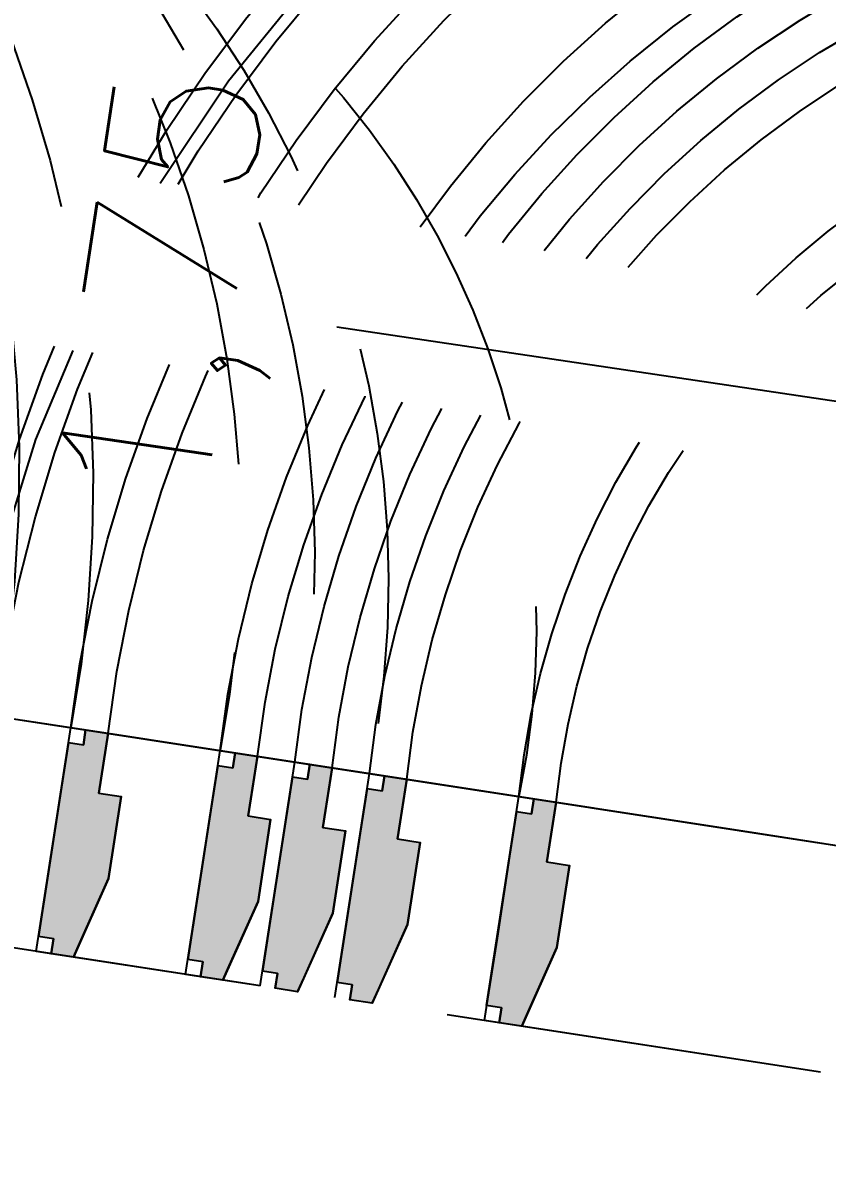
# Model space of a CAD drawing. Header units: millimetres. Extents: x 338 to 506, y 179 to 335.
# Drawn here: x 410.855 to 411.387, y 274.42 to 275.172 of the extents above; entities that cross this region are included whole.
import ezdxf

# ---------------------------------------------------------------- set-up
doc = ezdxf.new("R2010")
doc.units = ezdxf.units.MM
doc.linetypes.add('HIDDEN', pattern=[0.375, 0.25, -0.125])
for name, color, linetype in [('A-DOOR', 3, 'Continuous'), ('MUROS', 32, 'Continuous'), ('SEÑALIZACIÓN', 41, 'Continuous')]:
    doc.layers.add(name, color=color, linetype=linetype)
doc.styles.add('NOTAS', font='simplex.shx')
doc.styles.get("Standard").update_dxf_attribs({"font": 'ARIALUNI.ttf'})
doc.dimstyles.new('ROMANS', dxfattribs={"dimtxt": 0.1, "dimasz": 0.05, "dimexe": 0.04, "dimexo": 0.5, "dimgap": 0.05, "dimtad": 1, "dimtih": 1, "dimtoh": 1, "dimdec": 4, "dimzin": 5, "dimdsep": 46, "dimtxsty": 'Standard', "dimsah": 1, "dimcen": 0.05, "dimse1": 1, "dimse2": 1, "dimclrd": 7, "dimclre": 7, "dimclrt": 7, "dimadec": 0, "dimazin": 0, "dimtfac": 1, "dimtdec": 4, "dimtix": 1, "dimtmove": 2, "dimatfit": 3, "dimfxl": 1, "dimtolj": 1, "dimarcsym": 0})

# ---------------------------------------------------------------- blocks, each defined once
blk = doc.blocks.new('*U1258')
at = {"color": 7, "linetype": 'Continuous'}
for p, q in [((0.575, -0.01), (0.575, 0)), ((0.59, 0), (0.59, -0.01)), ((0.575, -0.04), (0.575, -0.01)), ((0.6, -0.01), (0.6, -0.04)), ((0.56, -0.095), (0.56, -0.04)), ((0.6, -0.04), (0.6, -0.095)), ((0.57227, -0.14), (0.56, -0.095)), ((0.6, -0.095), (0.6, -0.14)), ((0.575, -0.15), (0.57227, -0.14)), ((0.59, -0.14), (0.59, -0.15))]:
    blk.add_line(p, q, dxfattribs=at)
at = {"color": 7, "linetype": 'Continuous', "extrusion": (0, 0, -1)}
for points in [[(-0.575, 0), (-0.59, -0.01), (-0.575, -0.01)], [(-0.575, 0), (-0.59, 0), (-0.59, -0.01)], [(-0.575, -0.01), (-0.6, -0.04), (-0.575, -0.04)], [(-0.575, -0.01), (-0.6, -0.01), (-0.6, -0.04)], [(-0.56, -0.04), (-0.6, -0.095), (-0.56, -0.095)], [(-0.56, -0.04), (-0.6, -0.04), (-0.6, -0.095)], [(-0.56, -0.095), (-0.6, -0.14), (-0.57227, -0.14)], [(-0.56, -0.095), (-0.6, -0.095), (-0.6, -0.14)], [(-0.57227, -0.14), (-0.59, -0.15), (-0.575, -0.15)], [(-0.57227, -0.14), (-0.59, -0.14), (-0.59, -0.15)]]:
    blk.add_solid(points, dxfattribs=at)
blk = doc.blocks.new('*U1262')
at = {"color": 7, "linetype": 'Continuous'}
for p, q in [((0.675, -0.01), (0.675, 0)), ((0.69, 0), (0.69, -0.01)), ((0.675, -0.04), (0.675, -0.01)), ((0.7, -0.01), (0.7, -0.04)), ((0.66, -0.095), (0.66, -0.04)), ((0.7, -0.04), (0.7, -0.095)), ((0.67227, -0.14), (0.66, -0.095)), ((0.7, -0.095), (0.7, -0.14)), ((0.675, -0.15), (0.67227, -0.14)), ((0.69, -0.14), (0.69, -0.15))]:
    blk.add_line(p, q, dxfattribs=at)
at = {"color": 7, "linetype": 'Continuous', "extrusion": (0, 0, -1)}
for points in [[(-0.675, 0), (-0.69, -0.01), (-0.675, -0.01)], [(-0.675, 0), (-0.69, 0), (-0.69, -0.01)], [(-0.675, -0.01), (-0.7, -0.04), (-0.675, -0.04)], [(-0.675, -0.01), (-0.7, -0.01), (-0.7, -0.04)], [(-0.66, -0.04), (-0.7, -0.095), (-0.66, -0.095)], [(-0.66, -0.04), (-0.7, -0.04), (-0.7, -0.095)], [(-0.66, -0.095), (-0.7, -0.14), (-0.67227, -0.14)], [(-0.66, -0.095), (-0.7, -0.095), (-0.7, -0.14)], [(-0.67227, -0.14), (-0.69, -0.15), (-0.675, -0.15)], [(-0.67227, -0.14), (-0.69, -0.14), (-0.69, -0.15)]]:
    blk.add_solid(points, dxfattribs=at)
blk = doc.blocks.new('*U1264')
at = {"color": 7, "linetype": 'Continuous'}
for p, q in [((0.775, -0.01), (0.775, 0)), ((0.79, 0), (0.79, -0.01)), ((0.775, -0.04), (0.775, -0.01)), ((0.8, -0.01), (0.8, -0.04)), ((0.76, -0.095), (0.76, -0.04)), ((0.8, -0.04), (0.8, -0.095)), ((0.77227, -0.14), (0.76, -0.095)), ((0.8, -0.095), (0.8, -0.14)), ((0.775, -0.15), (0.77227, -0.14)), ((0.79, -0.14), (0.79, -0.15))]:
    blk.add_line(p, q, dxfattribs=at)
at = {"color": 7, "linetype": 'Continuous', "extrusion": (0, 0, -1)}
for points in [[(-0.775, 0), (-0.79, -0.01), (-0.775, -0.01)], [(-0.775, 0), (-0.79, 0), (-0.79, -0.01)], [(-0.775, -0.01), (-0.8, -0.04), (-0.775, -0.04)], [(-0.775, -0.01), (-0.8, -0.01), (-0.8, -0.04)], [(-0.76, -0.04), (-0.8, -0.095), (-0.76, -0.095)], [(-0.76, -0.04), (-0.8, -0.04), (-0.8, -0.095)], [(-0.76, -0.095), (-0.8, -0.14), (-0.77227, -0.14)], [(-0.76, -0.095), (-0.8, -0.095), (-0.8, -0.14)], [(-0.77227, -0.14), (-0.79, -0.15), (-0.775, -0.15)], [(-0.77227, -0.14), (-0.79, -0.14), (-0.79, -0.15)]]:
    blk.add_solid(points, dxfattribs=at)
blk = doc.blocks.new('*U1265')
at = {"color": 7, "linetype": 'Continuous'}
for p, q in [((0.775, -0.01), (0.775, 0)), ((0.79, 0), (0.79, -0.01)), ((0.775, -0.04), (0.775, -0.01)), ((0.8, -0.01), (0.8, -0.04)), ((0.76, -0.095), (0.76, -0.04)), ((0.8, -0.04), (0.8, -0.095)), ((0.77227, -0.14), (0.76, -0.095)), ((0.8, -0.095), (0.8, -0.14)), ((0.775, -0.15), (0.77227, -0.14)), ((0.79, -0.14), (0.79, -0.15))]:
    blk.add_line(p, q, dxfattribs=at)
at = {"color": 7, "linetype": 'Continuous', "extrusion": (0, 0, -1)}
for points in [[(-0.775, 0), (-0.79, -0.01), (-0.775, -0.01)], [(-0.775, 0), (-0.79, 0), (-0.79, -0.01)], [(-0.775, -0.01), (-0.8, -0.04), (-0.775, -0.04)], [(-0.775, -0.01), (-0.8, -0.01), (-0.8, -0.04)], [(-0.76, -0.04), (-0.8, -0.095), (-0.76, -0.095)], [(-0.76, -0.04), (-0.8, -0.04), (-0.8, -0.095)], [(-0.76, -0.095), (-0.8, -0.14), (-0.77227, -0.14)], [(-0.76, -0.095), (-0.8, -0.095), (-0.8, -0.14)], [(-0.77227, -0.14), (-0.79, -0.15), (-0.775, -0.15)], [(-0.77227, -0.14), (-0.79, -0.14), (-0.79, -0.15)]]:
    blk.add_solid(points, dxfattribs=at)
blk = doc.blocks.new('*U1270')
at = {"color": 7, "linetype": 'Continuous'}
for p, q in [((0.875, -0.01), (0.875, 0)), ((0.89, 0), (0.89, -0.01)), ((0.875, -0.04), (0.875, -0.01)), ((0.9, -0.01), (0.9, -0.04)), ((0.86, -0.095), (0.86, -0.04)), ((0.9, -0.04), (0.9, -0.095)), ((0.87227, -0.14), (0.86, -0.095)), ((0.9, -0.095), (0.9, -0.14)), ((0.875, -0.15), (0.87227, -0.14)), ((0.89, -0.14), (0.89, -0.15))]:
    blk.add_line(p, q, dxfattribs=at)
at = {"color": 7, "linetype": 'Continuous', "extrusion": (0, 0, -1)}
for points in [[(-0.875, 0), (-0.89, -0.01), (-0.875, -0.01)], [(-0.875, 0), (-0.89, 0), (-0.89, -0.01)], [(-0.875, -0.01), (-0.9, -0.04), (-0.875, -0.04)], [(-0.875, -0.01), (-0.9, -0.01), (-0.9, -0.04)], [(-0.86, -0.04), (-0.9, -0.095), (-0.86, -0.095)], [(-0.86, -0.04), (-0.9, -0.04), (-0.9, -0.095)], [(-0.86, -0.095), (-0.9, -0.14), (-0.87227, -0.14)], [(-0.86, -0.095), (-0.9, -0.095), (-0.9, -0.14)], [(-0.87227, -0.14), (-0.89, -0.15), (-0.875, -0.15)], [(-0.87227, -0.14), (-0.89, -0.14), (-0.89, -0.15)]]:
    blk.add_solid(points, dxfattribs=at)
blk = doc.blocks.new('*U1271')
at = {"color": 7, "linetype": 'Continuous'}
for p, q in [((0.875, -0.01), (0.875, 0)), ((0.89, 0), (0.89, -0.01)), ((0.875, -0.04), (0.875, -0.01)), ((0.9, -0.01), (0.9, -0.04)), ((0.86, -0.095), (0.86, -0.04)), ((0.9, -0.04), (0.9, -0.095)), ((0.87227, -0.14), (0.86, -0.095)), ((0.9, -0.095), (0.9, -0.14)), ((0.875, -0.15), (0.87227, -0.14)), ((0.89, -0.14), (0.89, -0.15))]:
    blk.add_line(p, q, dxfattribs=at)
at = {"color": 7, "linetype": 'Continuous', "extrusion": (0, 0, -1)}
for points in [[(-0.875, 0), (-0.89, -0.01), (-0.875, -0.01)], [(-0.875, 0), (-0.89, 0), (-0.89, -0.01)], [(-0.875, -0.01), (-0.9, -0.04), (-0.875, -0.04)], [(-0.875, -0.01), (-0.9, -0.01), (-0.9, -0.04)], [(-0.86, -0.04), (-0.9, -0.095), (-0.86, -0.095)], [(-0.86, -0.04), (-0.9, -0.04), (-0.9, -0.095)], [(-0.86, -0.095), (-0.9, -0.14), (-0.87227, -0.14)], [(-0.86, -0.095), (-0.9, -0.095), (-0.9, -0.14)], [(-0.87227, -0.14), (-0.89, -0.15), (-0.875, -0.15)], [(-0.87227, -0.14), (-0.89, -0.14), (-0.89, -0.15)]]:
    blk.add_solid(points, dxfattribs=at)
blk = doc.blocks.new('*U1296')
at = {"color": 7, "linetype": 'Continuous'}
for p, q in [((0.725, -0.01), (0.725, 0)), ((0.74, 0), (0.74, -0.01)), ((0.725, -0.04), (0.725, -0.01)), ((0.75, -0.01), (0.75, -0.04)), ((0.71, -0.095), (0.71, -0.04)), ((0.75, -0.04), (0.75, -0.095)), ((0.72227, -0.14), (0.71, -0.095)), ((0.75, -0.095), (0.75, -0.14)), ((0.725, -0.15), (0.72227, -0.14)), ((0.74, -0.14), (0.74, -0.15))]:
    blk.add_line(p, q, dxfattribs=at)
at = {"color": 7, "linetype": 'Continuous', "extrusion": (0, 0, -1)}
for points in [[(-0.725, 0), (-0.74, -0.01), (-0.725, -0.01)], [(-0.725, 0), (-0.74, 0), (-0.74, -0.01)], [(-0.725, -0.01), (-0.75, -0.04), (-0.725, -0.04)], [(-0.725, -0.01), (-0.75, -0.01), (-0.75, -0.04)], [(-0.71, -0.04), (-0.75, -0.095), (-0.71, -0.095)], [(-0.71, -0.04), (-0.75, -0.04), (-0.75, -0.095)], [(-0.71, -0.095), (-0.75, -0.14), (-0.72227, -0.14)], [(-0.71, -0.095), (-0.75, -0.095), (-0.75, -0.14)], [(-0.72227, -0.14), (-0.74, -0.15), (-0.725, -0.15)], [(-0.72227, -0.14), (-0.74, -0.14), (-0.74, -0.15)]]:
    blk.add_solid(points, dxfattribs=at)
blk = doc.blocks.new('*U920')
at = {"color": 251, "linetype": 'HIDDEN'}
for points in [[(0, -0.15), (0.6, -0.15), (0.6, 0), (0, 0)], [(0, -0.15), (0.7, -0.15), (0.7, 0), (0, 0)], [(0, -0.15), (0.8, -0.15), (0.8, 0), (0, 0)], [(0, -0.15), (0.9, -0.15), (0.9, 0), (0, 0)], [(0, -0.15), (1, -0.15), (1, 0), (0, 0)], [(0, -0.15), (0.75, -0.15), (0.75, 0), (0, 0)], [(0, -0.15), (1.6, -0.15), (1.6, 0), (0, 0)], [(0, -0.15), (1.9, -0.15), (1.9, 0), (0, 0)], [(0, -0.15), (1.4, -0.15), (1.4, 0), (0, 0)], [(0, -0.15), (1.5, -0.15), (1.5, 0), (0, 0)], [(0, -0.15), (1.8, -0.15), (1.8, 0), (0, 0)]]:
    blk.add_lwpolyline(points, close=True, dxfattribs=at)
for points in [[(0, -0.15), (1.25, -0.15), (1.25, 0), (0, 0), (0, -0.14902)], [(0, -0.15), (1.4, -0.15), (1.4, 0), (0, 0), (0, -0.14902)], [(0, -0.15), (1.2, -0.15), (1.2, 0), (0, 0), (0, -0.15)]]:
    blk.add_lwpolyline(points, dxfattribs=at)
for points in [[(0.6, -0.01), (0.59, -0.01), (0.59, 0), (0.575, 0), (0.575, -0.04), (0.56, -0.04), (0.56, -0.095), (0.575, -0.15), (0.59, -0.15), (0.59, -0.14), (0.6, -0.14)], [(0.7, -0.01), (0.69, -0.01), (0.69, 0), (0.675, 0), (0.675, -0.04), (0.66, -0.04), (0.66, -0.095), (0.675, -0.15), (0.69, -0.15), (0.69, -0.14), (0.7, -0.14)], [(0.7, -0.01), (0.69, -0.01), (0.69, 0), (0.675, 0), (0.675, -0.04), (0.66, -0.04), (0.66, -0.095), (0.675, -0.15), (0.69, -0.15), (0.69, -0.14), (0.7, -0.14)], [(0.75, -0.01), (0.74, -0.01), (0.74, 0), (0.725, 0), (0.725, -0.04), (0.71, -0.04), (0.71, -0.095), (0.725, -0.15), (0.74, -0.15), (0.74, -0.14), (0.75, -0.14)], [(0.75, -0.01), (0.74, -0.01), (0.74, 0), (0.725, 0), (0.725, -0.04), (0.71, -0.04), (0.71, -0.095), (0.725, -0.15), (0.74, -0.15), (0.74, -0.14), (0.75, -0.14)], [(0.8, -0.01), (0.79, -0.01), (0.79, 0), (0.775, 0), (0.775, -0.04), (0.76, -0.04), (0.76, -0.095), (0.775, -0.15), (0.79, -0.15), (0.79, -0.14), (0.8, -0.14)], [(0.8, -0.01), (0.79, -0.01), (0.79, 0), (0.775, 0), (0.775, -0.04), (0.76, -0.04), (0.76, -0.095), (0.775, -0.15), (0.79, -0.15), (0.79, -0.14), (0.8, -0.14)], [(0.9, -0.01), (0.89, -0.01), (0.89, 0), (0.875, 0), (0.875, -0.04), (0.86, -0.04), (0.86, -0.095), (0.875, -0.15), (0.89, -0.15), (0.89, -0.14), (0.9, -0.14)], [(0.9, -0.01), (0.89, -0.01), (0.89, 0), (0.875, 0), (0.875, -0.04), (0.86, -0.04), (0.86, -0.095), (0.875, -0.15), (0.89, -0.15), (0.89, -0.14), (0.9, -0.14)]]:
    blk.add_lwpolyline(points, close=True)
for centre, radius, start, end in [((0.055, 0.02958), 0.92048, 358.15852, 89.37753), ((0.02391, -0.00044), 0.94609, 0.02661, 87.51059), ((0.02391, -0.00044), 0.94609, 0.02661, 87.51059), ((0.055, 0.02957), 0.89549, 358.10784, 89.36016), ((1.845, 0.02957), 0.89549, 90.63984, 181.89216), ((0.055, 0.02954), 0.84552, 357.99764, 89.32234), ((1.745, 0.02954), 0.84552, 90.67766, 182.00236), ((0.055, 0.02953), 0.82053, 357.93759, 89.30171), ((0.055, 0.02948), 0.74558, 357.73366, 89.23151), ((1.545, 0.02948), 0.74558, 90.76849, 182.26634), ((0.06769, 0.02718), 0.70783, 357.79974, 90.21791), ((0.055, 0.02945), 0.69562, 357.57373, 89.17631), ((1.445, 0.02945), 0.69562, 90.82369, 182.42627), ((0.055, 0.02943), 0.67065, 357.485, 89.14563), ((0.055, 0.02941), 0.64567, 357.38953, 89.11258), ((1.345, 0.02941), 0.64567, 90.88742, 182.61047), ((0.055, 0.02938), 0.6207, 357.28652, 89.07687), ((0.055, 0.0293), 0.54579, 356.92219, 88.95016), ((1.145, 0.0293), 0.54579, 91.04984, 183.07781), ((0.06765, 0.02694), 0.50806, 356.96, 90.2991)]:
    blk.add_arc(centre, radius, start, end, dxfattribs=at)
at = {"color": 7, "linetype": 'Continuous'}
for name in ['*U1258', '*U1262', '*U1296', '*U1264', '*U1265', '*U1271', '*U1270']:
    blk.add_blockref(name, (0, 0), dxfattribs=at)
blk = doc.blocks.new('_DOT')
at = {"color": 0, "linetype": 'ByBlock'}
blk.add_line((-0.5, 0), (-1, 0), dxfattribs=at)
at = {"color": 0, "linetype": 'ByBlock', "const_width": 0.5}
blk.add_lwpolyline([(-0.25, 0, 1), (0.25, 0, 1)], format="xyb", close=True, dxfattribs=at)
blk = doc.blocks.new('*U815')
at = {"layer": 'SEÑALIZACIÓN', "color": 7, "style": 'NOTAS'}
blk.add_text('1,75', height=0.1, dxfattribs=at).set_placement((2987.49027, 1973.64804))
blk = doc.blocks.new('*D814')
at = {"layer": 'DEFPOINTS', "color": 0, "transparency": 16777216}
for p in [(2987.58413, 1974.56226), (2987.58413, 1972.81476), (2987.63313, 1972.81476)]:
    blk.add_point(p, dxfattribs=at)
at = {"layer": 'SEÑALIZACIÓN', "color": 7, "transparency": 16777216}
for p, q in [((2987.63313, 1974.51226), (2987.63313, 1973.79804)), ((2987.63313, 1972.86476), (2987.63313, 1973.57899))]:
    blk.add_line(p, q, dxfattribs=at)
at = {"transparency": 16777216}
blk.add_blockref('*U815', (0, 0), dxfattribs=at)
at = {"layer": 'SEÑALIZACIÓN', "color": 7, "transparency": 16777216, "xscale": 0.05, "yscale": 0.05, "zscale": 0.05}
for p, rotation in [((2987.63313, 1974.56226), 90), ((2987.63313, 1972.81476), 270)]:
    blk.add_blockref('_DOT', p, dxfattribs=dict(at, rotation=rotation))
blk = doc.blocks.new('A$C7152A42C')
at = {"layer": 'A-DOOR', "extrusion": (-2.33163e-06, -0.000958086, 1), "xscale": -1, "rotation": 269.7211295570403}
blk.add_blockref('*U920', (94.57486, 87.85945, -0.0844), dxfattribs=at)
at = {"layer": 'SEÑALIZACIÓN'}
dim = blk.add_linear_dim(base=(94.86723, 87.86022), p1=(94.81823, 89.60772), p2=(94.81823, 87.86022), angle=90, dimstyle='ROMANS', dxfattribs=at)
dim.commit()
dim.dimension.update_dxf_attribs({"geometry": '*D814', "text_midpoint": (94.86723, 88.73397), "insert": (-2892.7659, -1884.95455)})

msp = doc.modelspace()

# ---------------------------------------------------------------- block references
at = {"layer": 'MUROS', "color": 32, "rotation": 81.53046525965426}
msp.add_blockref('A$C7152A42C', (484.74824, 168.08442), dxfattribs=at)

doc.saveas('drawing.dxf')
